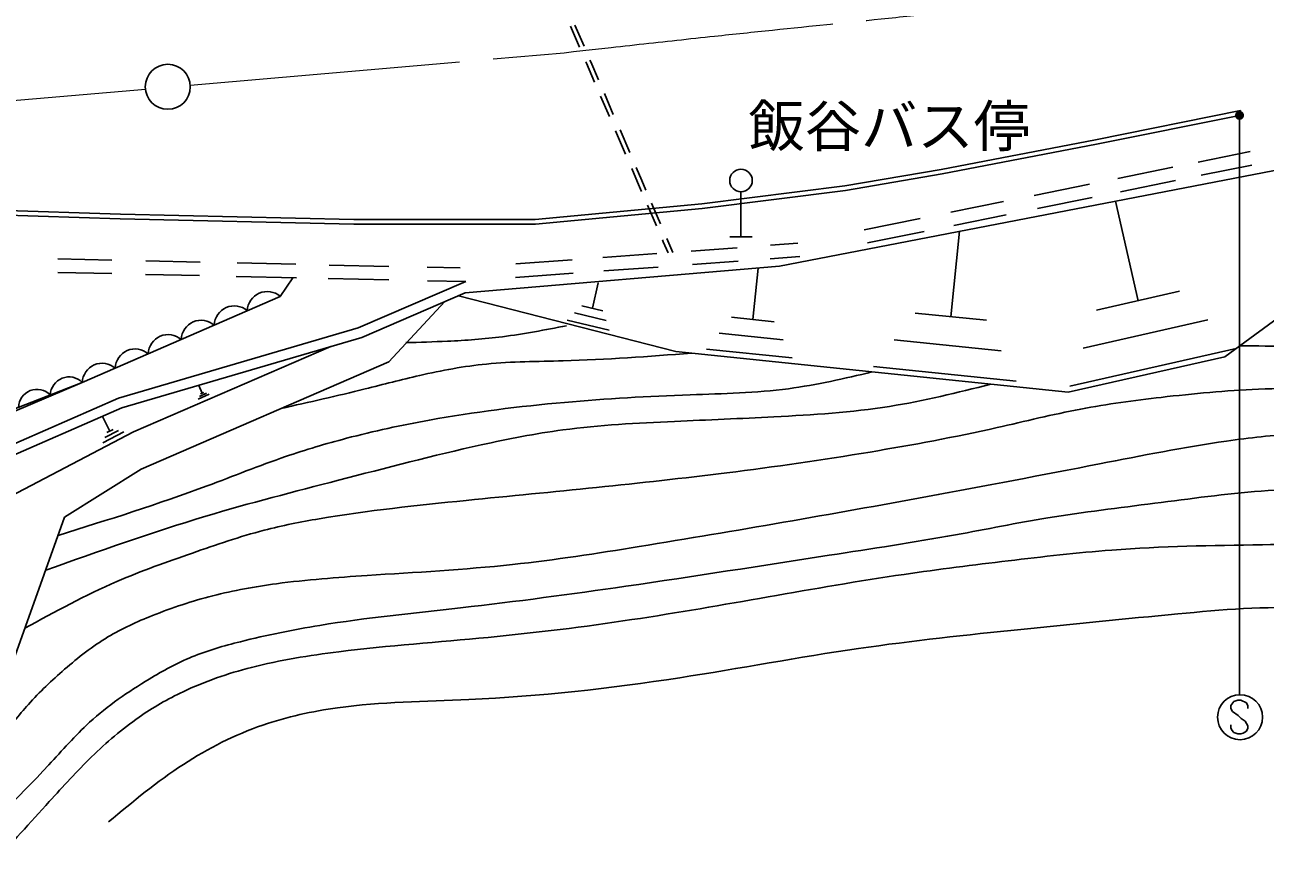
# Model space of a CAD drawing. Units: millimetres, scale not verified. Extents: x 40000 to 680000, y 20000 to 380000.
# Drawn here: x 467652 to 522750, y 255676 to 292974 of the extents above; entities that cross this region are included whole.
import ezdxf
from ezdxf.enums import TextEntityAlignment as Align

# ---------------------------------------------------------------- set-up
doc = ezdxf.new("R2010")
doc.units = ezdxf.units.MM
doc.header["$LTSCALE"] = 1000
doc.linetypes.add('CHAIN', pattern=[18.5, 12, -1.5, 3.5, -1.5])
for name, color, linetype, lineweight in [('M-BGD', 7, 'Continuous', 25), ('M-BMK', 2, 'CHAIN', 13), ('M-BMK-SRVR', 3, 'Continuous', 25), ('M-STR-HTXT', 7, 'Continuous', 13), ('M-STR-STRC', 7, 'Continuous', 25)]:
    doc.layers.add(name, color=color, linetype=linetype, lineweight=lineweight)
doc.styles.add('ＭＳ ゴシック', font='')
doc.styles.get('ＭＳ ゴシック').set_extended_font_data('MS Gothic')

# ---------------------------------------------------------------- blocks, each defined once
blk = doc.blocks.new('filled_dot')
at = {"color": 0, "linetype": 'Continuous', "lineweight": -2, "const_width": 1.25}
blk.add_lwpolyline([(-0.625, 0, 1), (0.625, 0, 1)], format="xyb", close=True, dxfattribs=at)

msp = doc.modelspace()

# ---------------------------------------------------------------- linework, layer by layer
at = {"layer": 'M-BGD'}
for p, q in [((491890, 292911), (492293, 291975)), ((492086, 292962), (492492, 292017)), ((492574, 291321), (492598, 291265)), ((492598, 291265), (492958, 290430)), ((492754, 291409), (492790, 291327)), ((492790, 291327), (493131, 290534)), ((493396, 289918), (493794, 288995)), ((493227, 289805), (493618, 288898)), ((515219, 287867), (521649, 289160)), ((515257, 287671), (521688, 288964)), ((521649, 289160), (521688, 288964)), ((493894, 288257), (494339, 287222)), ((494093, 288300), (494521, 287306)), ((501169, 282256), (533310, 288465)), ((520964, 278226), (534683, 288278)), ((508358, 286542), (515219, 287867)), ((508394, 286345), (515257, 287671)), ((519766, 286868), (522078, 287337)), ((494615, 286583), (494874, 285981)), ((494809, 286637), (495060, 286055)), ((504082, 285813), (508358, 286542)), ((516205, 286147), (518650, 286642)), ((519907, 286285), (522151, 286739)), ((494874, 285981), (495050, 285573)), ((495060, 286055), (495245, 285625)), ((504111, 285615), (508394, 286345)), ((516317, 285557), (518767, 286054)), ((497719, 285017), (504082, 285813)), ((497740, 284818), (504111, 285615)), ((499465, 285552), (499465, 283552)), ((512490, 285394), (514946, 285892)), ((460730, 284918), (471899, 284553)), ((490327, 284321), (497719, 285017)), ((495316, 284955), (495706, 284048)), ((495496, 285042), (495886, 284137)), ((508791, 284645), (511126, 285118)), ((512634, 284811), (515061, 285303)), ((516106, 285142), (517106, 280712)), ((460723, 284718), (471894, 284353)), ((471894, 284353), (482271, 284121)), ((471899, 284553), (482273, 284321)), ((482273, 284321), (490327, 284321)), ((490337, 284121), (497740, 284818)), ((504940, 283864), (507430, 284369)), ((508914, 284057), (511249, 284531)), ((482271, 284121), (490337, 284121)), ((505085, 283282), (507603, 283792)), ((509176, 283802), (508786, 280002)), ((495974, 283425), (496014, 283332)), ((496014, 283332), (496224, 282845)), ((496166, 283485), (496211, 283381)), ((496211, 283381), (496435, 282860)), ((498965, 283552), (499965, 283552)), ((500769, 283177), (501990, 283267)), ((493327, 282633), (495732, 282809)), ((497247, 282920), (499290, 283069)), ((500760, 282575), (502072, 282671)), ((469118, 282572), (471522, 282518)), ((473032, 282484), (475437, 282429)), ((477088, 282392), (479689, 282334)), ((481174, 282300), (483828, 282240)), ((485532, 282202), (486989, 282169)), ((487212, 281061), (501169, 282256)), ((489465, 282350), (491964, 282533)), ((493372, 282035), (495789, 282211)), ((497318, 282323), (499346, 282472)), ((500226, 282162), (499996, 279882)), ((469122, 281972), (471515, 281918)), ((473010, 281884), (475405, 281830)), ((477040, 281793), (479720, 281733)), ((478999, 280908), (479552, 281737)), ((479552, 281737), (478999, 280908)), ((481122, 281701), (483826, 281640)), ((482466, 279510), (487241, 281563)), ((485538, 281602), (487241, 281563)), ((489445, 281747), (492007, 281935)), ((482619, 279086), (487212, 281061)), ((493126, 281502), (492866, 280382)), ((518946, 281132), (515256, 280292)), ((470205, 277083), (478999, 280908)), ((478999, 280908), (470205, 277083)), ((483820, 278005), (486311, 280674)), ((496564, 278457), (486920, 280935)), ((493326, 280262), (492396, 280492)), ((493476, 279832), (492076, 280172)), ((500936, 279782), (499046, 279982)), ((510366, 279842), (507196, 280162)), ((471812, 276379), (482466, 279510)), ((493616, 279402), (491746, 279852)), ((520206, 279862), (514666, 278612)), ((471966, 275955), (482619, 279086)), ((501336, 278982), (498496, 279272)), ((511026, 278492), (506276, 278982)), ((472485, 274891), (481244, 278682)), ((496564, 278457), (513993, 276648)), ((501736, 278172), (497936, 278562)), ((521466, 278592), (514076, 276922)), ((472817, 273230), (483820, 278005)), ((511686, 277142), (505356, 277792)), ((513993, 276648), (520964, 278226)), ((461121, 273210), (470205, 277083)), ((470205, 277083), (461696, 273758)), ((475376, 276952), (475536, 276602)), ((475726, 276602), (475406, 276462)), ((475606, 276632), (475456, 276572)), ((461651, 271945), (471812, 276379)), ((475836, 276562), (475346, 276342)), ((461831, 271533), (471966, 275955)), ((471096, 275572), (471436, 274922)), ((471816, 274942), (471206, 274632)), ((471576, 274992), (471296, 274852)), ((466381, 271694), (472485, 274891)), ((472046, 274892), (471116, 274402)), ((469422, 271091), (472817, 273230)), ((469422, 271091), (466781, 263708))]:
    msp.add_line(p, q, dxfattribs=at)
msp.add_circle((499465, 286052), 500, dxfattribs=at)
for centre, radius, start, end in [((478422, 280233), 889, 49.4465, 177.5677), ((476956, 279596), 889, 49.4465, 177.5677), ((475490, 278958), 889, 49.4465, 177.5677), ((474024, 278320), 889, 49.4465, 177.5677), ((472558, 277683), 889, 49.4465, 177.5677), ((471093, 277045), 889, 49.4465, 177.5677), ((469615, 276499), 830, 44.7502, 177.9365), ((468197, 275945), 830, 44.7502, 177.9365)]:
    msp.add_arc(centre, radius, start, end, dxfattribs=at)
for points, knots in [([(484576, 278851), (485194, 278868), (485811, 278885), (486428, 278914), (487243, 278953), (488057, 279011), (488865, 279114), (489822, 279236), (490770, 279419), (491718, 279602)], [0, 0, 0, 0, 1, 1, 1, 2, 2, 2, 3, 3, 3, 3]), ([(479023, 275923), (480274, 276204), (481525, 276485), (482768, 276794), (483576, 276994), (484380, 277205), (485192, 277391), (486172, 277615), (487163, 277802), (488161, 277900), (489291, 278012), (490431, 278010), (491568, 278041), (493473, 278093), (495371, 278238), (497269, 278383)], [0, 0, 0, 0, 1, 1, 1, 2, 2, 2, 3, 3, 3, 4, 4, 4, 5, 5, 5, 5]), ([(521632, 278716), (523118, 278696), (524603, 278676), (526084, 278565), (527418, 278465), (528749, 278292), (530053, 277980), (530935, 277770), (531805, 277497), (532626, 277123), (533582, 276687), (534473, 276114), (535359, 275542), (536385, 274880), (537405, 274219), (538494, 273666), (539357, 273228), (540262, 272858), (541201, 272648), (542196, 272425), (543230, 272383), (544256, 272407), (545667, 272439), (547062, 272595), (548463, 272675), (549790, 272750), (551124, 272756), (552456, 272755), (555630, 272751), (558800, 272703), (561969, 272594), (564122, 272520), (566274, 272419), (568427, 272299), (569481, 272241), (570535, 272178), (571589, 272165), (572416, 272155), (573244, 272175), (574071, 272195)], [0, 0, 0, 0, 1, 1, 1, 2, 2, 2, 3, 3, 3, 4, 4, 4, 5, 5, 5, 6, 6, 6, 7, 7, 7, 8, 8, 8, 9, 9, 9, 10, 10, 10, 11, 11, 11, 12, 12, 12, 13, 13, 13, 13]), ([(469135, 270288), (471355, 270980), (473575, 271673), (475753, 272485), (476915, 272919), (478065, 273387), (479239, 273790), (480127, 274094), (481029, 274361), (481938, 274599), (483156, 274918), (484387, 275185), (485626, 275409), (487613, 275768), (489621, 276017), (491631, 276196), (493486, 276362), (495344, 276468), (497209, 276534), (498668, 276585), (500131, 276612), (501572, 276804), (502825, 276970), (504061, 277260), (505297, 277550)], [0, 0, 0, 0, 1, 1, 1, 2, 2, 2, 3, 3, 3, 4, 4, 4, 5, 5, 5, 6, 6, 6, 7, 7, 7, 8, 8, 8, 8]), ([(467658, 266158), (468999, 266895), (470340, 267632), (471739, 268237), (472834, 268711), (473965, 269105), (475095, 269500), (476150, 269868), (477204, 270236), (478282, 270516), (479088, 270725), (479908, 270884), (480730, 271024), (482894, 271391), (485076, 271621), (487259, 271840), (491119, 272228), (494982, 272584), (498830, 273067), (500957, 273334), (503080, 273639), (505196, 273991), (507086, 274305), (508969, 274655), (510839, 275075), (512077, 275353), (513308, 275662), (514554, 275898), (515736, 276123), (516931, 276283), (518128, 276420), (519564, 276585), (521003, 276717), (522446, 276782), (524045, 276853), (525649, 276842), (527245, 276661), (528219, 276551), (529190, 276378), (530117, 276079), (531454, 275648), (532698, 274955), (533932, 274252), (535264, 273493), (536585, 272723), (538011, 272204), (538881, 271887), (539791, 271664), (540709, 271504), (542227, 271240), (543765, 271149), (545303, 271081), (547316, 270993), (549328, 270944), (551340, 270877), (556161, 270717), (560985, 270454), (565808, 270512), (568065, 270540), (570322, 270638), (572580, 270642), (573086, 270643), (573591, 270639), (574097, 270635)], [0, 0, 0, 0, 1, 1, 1, 2, 2, 2, 3, 3, 3, 4, 4, 4, 5, 5, 5, 6, 6, 6, 7, 7, 7, 8, 8, 8, 9, 9, 9, 10, 10, 10, 11, 11, 11, 12, 12, 12, 13, 13, 13, 14, 14, 14, 15, 15, 15, 16, 16, 16, 17, 17, 17, 18, 18, 18, 19, 19, 19, 20, 20, 20, 21, 21, 21, 21]), ([(468580, 268737), (470940, 269579), (473300, 270422), (475698, 271141), (477647, 271725), (479621, 272228), (481592, 272738), (483697, 273282), (485798, 273836), (487922, 274306), (489124, 274571), (490333, 274810), (491551, 274973), (493196, 275193), (494857, 275276), (496516, 275351), (497988, 275418), (499457, 275479), (500930, 275554), (502649, 275642), (504372, 275748), (506069, 276019), (507581, 276260), (509072, 276632), (510563, 277004)], [0, 0, 0, 0, 1, 1, 1, 2, 2, 2, 3, 3, 3, 4, 4, 4, 5, 5, 5, 6, 6, 6, 7, 7, 7, 8, 8, 8, 8]), ([(464856, 258971), (465162, 259328), (465468, 259685), (465745, 260065), (465818, 260165), (465890, 260268), (465961, 260370), (466033, 260473), (466104, 260575), (466176, 260677), (466224, 260744), (466271, 260811), (466319, 260878), (466367, 260945), (466414, 261012), (466462, 261078), (466510, 261145), (466559, 261211), (466608, 261277), (466988, 261792), (467382, 262298), (467810, 262774), (468309, 263330), (468853, 263844), (469419, 264335), (470026, 264861), (470659, 265361), (471345, 265773), (471971, 266149), (472640, 266453), (473320, 266724), (474196, 267073), (475091, 267369), (476002, 267602), (476932, 267839), (477879, 268010), (478831, 268138), (480166, 268319), (481509, 268416), (482854, 268504), (485010, 268645), (487169, 268760), (489315, 268992), (491197, 269195), (493070, 269488), (494941, 269791), (499220, 270484), (503487, 271228), (507746, 272014), (510297, 272484), (512845, 272970), (515393, 273466), (517266, 273831), (519138, 274202), (521025, 274474), (522057, 274623), (523093, 274742), (524137, 274800), (525365, 274869), (526604, 274854), (527813, 274652), (528928, 274465), (530017, 274118), (531073, 273703), (532273, 273232), (533431, 272672), (534571, 272073), (535522, 271573), (536460, 271046), (537446, 270621), (538565, 270138), (539745, 269788), (540943, 269554), (542466, 269256), (544017, 269146), (545567, 269079), (548751, 268943), (551933, 268992), (555112, 268991), (559515, 268988), (563913, 268890), (568331, 268842), (569859, 268826), (571388, 268816), (572896, 268605), (573310, 268548), (573722, 268475), (574134, 268402)], [0, 0, 0, 0, 1, 1, 1, 2, 2, 2, 3, 3, 3, 4, 4, 4, 5, 5, 5, 6, 6, 6, 7, 7, 7, 8, 8, 8, 9, 9, 9, 10, 10, 10, 11, 11, 11, 12, 12, 12, 13, 13, 13, 14, 14, 14, 15, 15, 15, 16, 16, 16, 17, 17, 17, 18, 18, 18, 19, 19, 19, 20, 20, 20, 21, 21, 21, 22, 22, 22, 23, 23, 23, 24, 24, 24, 25, 25, 25, 26, 26, 26, 27, 27, 27, 28, 28, 28, 29, 29, 29, 29]), ([(464409, 255824), (465876, 257213), (467343, 258601), (468716, 260087), (469311, 260730), (469889, 261392), (470533, 261981), (471336, 262715), (472242, 263336), (473180, 263901), (473792, 264271), (474418, 264616), (475074, 264887), (475768, 265174), (476497, 265379), (477228, 265562), (478397, 265855), (479573, 266095), (480758, 266289), (482829, 266629), (484923, 266830), (487012, 267067), (489466, 267346), (491913, 267674), (494356, 268028), (497369, 268464), (500377, 268940), (503387, 269403), (505258, 269690), (507130, 269973), (508992, 270311), (510359, 270560), (511722, 270839), (513092, 271064), (514668, 271322), (516256, 271509), (517841, 271713), (519414, 271914), (520985, 272132), (522564, 272258), (523401, 272324), (524241, 272364), (525082, 272361), (526264, 272358), (527451, 272269), (528611, 272050), (529934, 271800), (531223, 271379), (532478, 270882), (533486, 270482), (534472, 270033), (535488, 269662), (536453, 269310), (537446, 269029), (538446, 268780), (539621, 268488), (540805, 268240), (542002, 268079), (543367, 267896), (544748, 267825), (546128, 267768), (550620, 267583), (555107, 267547), (559596, 267483), (562632, 267439), (565669, 267382), (568705, 267327), (570521, 267294), (572337, 267261), (574153, 267228)], [0, 0, 0, 0, 1, 1, 1, 2, 2, 2, 3, 3, 3, 4, 4, 4, 5, 5, 5, 6, 6, 6, 7, 7, 7, 8, 8, 8, 9, 9, 9, 10, 10, 10, 11, 11, 11, 12, 12, 12, 13, 13, 13, 14, 14, 14, 15, 15, 15, 16, 16, 16, 17, 17, 17, 18, 18, 18, 19, 19, 19, 20, 20, 20, 21, 21, 21, 22, 22, 22, 23, 23, 23, 23]), ([(466212, 255676), (467054, 256602), (467896, 257529), (468737, 258456), (469351, 259134), (469965, 259812), (470621, 260450), (471276, 261088), (471974, 261685), (472725, 262206), (473344, 262637), (474000, 263016), (474682, 263341), (475653, 263802), (476677, 264152), (477718, 264420), (478992, 264747), (480292, 264952), (481596, 265115), (483804, 265390), (486023, 265542), (488236, 265755), (490371, 265961), (492500, 266223), (494620, 266542), (498661, 267149), (502670, 267963), (506712, 268554), (508251, 268779), (509794, 268972), (511340, 269157), (512868, 269341), (514399, 269517), (515931, 269633), (518155, 269801), (520383, 269840), (522626, 269871), (524563, 269897), (526512, 269917), (528406, 269596), (529865, 269350), (531292, 268903), (532723, 268499), (533861, 268178), (535002, 267885), (536144, 267584), (537799, 267149), (539455, 266698), (541138, 266395), (542287, 266189), (543448, 266051), (544613, 265938), (545873, 265815), (547137, 265721), (548400, 265737), (549425, 265749), (550449, 265835), (551473, 265920)], [0, 0, 0, 0, 1, 1, 1, 2, 2, 2, 3, 3, 3, 4, 4, 4, 5, 5, 5, 6, 6, 6, 7, 7, 7, 8, 8, 8, 9, 9, 9, 10, 10, 10, 11, 11, 11, 12, 12, 12, 13, 13, 13, 14, 14, 14, 15, 15, 15, 16, 16, 16, 17, 17, 17, 18, 18, 18, 19, 19, 19, 19]), ([(471377, 257560), (472452, 258455), (473528, 259350), (474700, 260113), (475800, 260828), (476984, 261427), (478225, 261855), (479302, 262227), (480421, 262470), (481548, 262625), (483480, 262892), (485435, 262901), (487383, 262990), (490521, 263133), (493643, 263485), (496744, 263962), (499396, 264371), (502032, 264873), (504687, 265259), (507082, 265608), (509493, 265863), (511900, 266110), (514221, 266348), (516539, 266579), (518870, 266799), (520813, 266983), (522766, 267159), (524705, 267042), (526079, 266959), (527446, 266730), (528798, 266434), (530299, 266107), (531782, 265698), (533296, 265502), (534340, 265367), (535398, 265334), (536457, 265300)], [0, 0, 0, 0, 1, 1, 1, 2, 2, 2, 3, 3, 3, 4, 4, 4, 5, 5, 5, 6, 6, 6, 7, 7, 7, 8, 8, 8, 9, 9, 9, 10, 10, 10, 11, 11, 11, 12, 12, 12, 12])]:
    msp.add_open_spline(points, degree=3, knots=knots, dxfattribs=at)
at = {"layer": 'M-BMK'}
for p, q in [((475001, 290290), (491608, 291734)), ((461131, 289084), (473009, 290117))]:
    msp.add_line(p, q, dxfattribs=at)
msp.add_open_spline([(491608, 291734), (493834, 291983), (496060, 292232), (498287, 292470), (501723, 292836), (505162, 293174), (508598, 293542), (511047, 293804), (513496, 294080), (515948, 294307), (520821, 294758), (525711, 295012), (530598, 295277), (533985, 295461), (537370, 295649), (540756, 295839), (543495, 295992), (546234, 296145), (548974, 296247), (550029, 296286), (551084, 296318), (552139, 296349)], degree=3, knots=[0, 0, 0, 0, 1, 1, 1, 2, 2, 2, 3, 3, 3, 4, 4, 4, 5, 5, 5, 6, 6, 6, 7, 7, 7, 7], dxfattribs=at)
at = {"layer": 'M-BMK-SRVR'}
msp.add_circle((474004, 290218), 1000, dxfattribs=at)
at = {"layer": 'M-STR-STRC'}
for p, q in [((521609, 288948), (521609, 263208)), ((521350, 262905), (521226, 262721)), ((521542, 262971), (521350, 262905)), ((521663, 262968), (521542, 262971)), ((521914, 262850), (521663, 262968)), ((521977, 262718), (521914, 262850)), ((521226, 262721), (521229, 262589)), ((521229, 262589), (521292, 262460)), ((521292, 262460), (521548, 262278)), ((521548, 262278), (521677, 262147)), ((521977, 262589), (521977, 262718)), ((521229, 261741), (521226, 261862)), ((521268, 261638), (521229, 261741)), ((521677, 262147), (521856, 262031)), ((521856, 262031), (521982, 261831)), ((521977, 261720), (521916, 261588)), ((521982, 261831), (521977, 261720)), ((521353, 261528), (521268, 261638)), ((521540, 261467), (521353, 261528)), ((521674, 261467), (521540, 261467)), ((521774, 261496), (521674, 261467)), ((521916, 261588), (521774, 261496))]:
    msp.add_line(p, q, dxfattribs=at)
msp.add_circle((521634, 262208), 1000, dxfattribs=at)

# ---------------------------------------------------------------- block references
at = {"layer": 'M-STR-STRC', "xscale": 160, "yscale": 160, "rotation": 270}
msp.add_blockref('filled_dot', (521609, 288948), dxfattribs=at)

# ---------------------------------------------------------------- texts
at = {"layer": 'M-STR-HTXT', "style": 'ＭＳ ゴシック'}
msp.add_text('飯谷バス停', height=1833, dxfattribs=at).set_placement((499795, 287009), align=Align.BOTTOM_LEFT)

doc.saveas('drawing.dxf')
